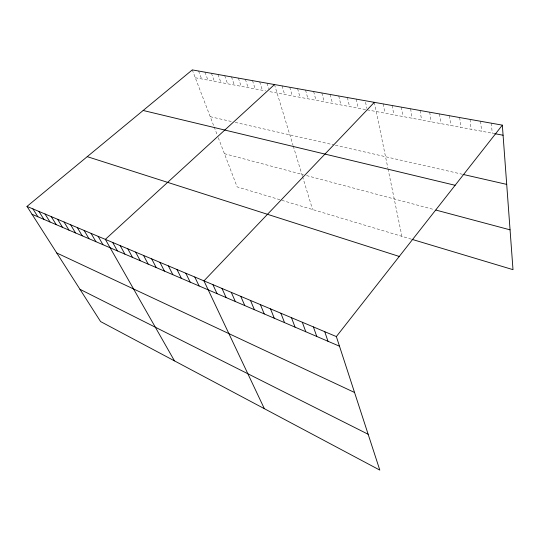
<?xml version="1.0" encoding="UTF-8"?>
<svg xmlns="http://www.w3.org/2000/svg" width="540" height="540" viewBox="0 0 540 540"><rect width="100%" height="100%" fill="white"/><g stroke="black" fill="none" stroke-linecap="round" stroke-linejoin="round"><path stroke-width="0.41" stroke-dasharray="2.7 2.03" d="M195.298 77.753L265.619 90.889M365.546 109.546L269.669 91.645L268.954 89.35M367.16 109.85L493.776 133.495M210.222 116.674L231.235 121.473M235.224 122.384L333.794 144.895M335.374 145.253L462.517 174.299M224.404 153.664L303.426 174.737M306.572 175.574L434.383 209.662M411.298 239.146L237.141 186.887L217.748 136.303M192.287 69.903L213.867 126.191M214.171 126.974L217.458 135.54M198.585 71.03L201.562 78.921M204.971 72.164L207.92 80.109M211.451 73.319L214.373 81.317M218.032 74.493L220.921 82.539M224.714 75.681L227.57 83.781M231.498 76.889L234.32 85.043M238.383 78.118L241.171 86.319M245.383 79.367L248.13 87.622M252.491 80.629L255.197 88.938M259.706 81.918L262.379 90.281M267.043 83.228L268.718 88.58M274.496 84.551L293.045 145.409M293.274 146.151L302.319 175.838M302.549 176.594L312.586 209.527M282.076 85.901L284.607 94.433M289.771 87.278L292.262 95.864M297.601 88.668L300.038 97.315M305.552 90.086L307.942 98.793M313.646 91.53L315.981 100.292M321.874 92.995L324.155 101.817M330.244 94.486L332.465 103.37M338.756 95.999L340.916 104.949M347.416 97.544L349.515 106.556M356.231 99.117L358.263 108.189M365.526 102.236L366.836 108.324M374.328 102.337L387.862 168.041M388.024 168.845L401.922 236.331M383.164 103.916L384.986 113.177M392.148 105.516L393.903 114.844M401.294 107.143L402.968 116.532M410.596 108.803L412.195 118.26M420.066 110.491L421.585 120.015M429.705 112.205L431.143 121.797M439.519 113.954L440.87 123.613M449.51 115.736L450.765 125.462M459.689 117.544L460.85 127.346M470.05 119.394L471.116 129.263M480.614 121.277L481.572 131.213M491.373 123.194L492.224 133.205"/><path stroke-width="0.81" d="M336.353 336.575L502.335 125.145L192.287 69.903L27 206.408L100.582 321.57L379.809 470.097L336.353 336.575L27 206.408M374.328 102.337L203.965 280.868L264.35 408.679M274.496 84.551L105.347 239.369L174.481 360.875M494.552 133.637L503.077 135.23M463.32 174.481L506.709 184.39M143.161 110.477L455.119 185.294M435.949 210.08L510.064 229.844M412.088 239.382L513 269.663L502.335 125.145M87.251 156.654L399.256 256.453M32.029 214.272L339.491 346.207M56.754 252.976L354.55 392.486M79.974 289.312L368.152 434.268M32.906 208.892L37.922 216.803M38.92 211.424L43.922 219.375M45.036 213.995L50.024 221.994M51.26 216.614L56.234 224.66M57.598 219.281L62.552 227.374M64.051 221.994L68.985 230.135M70.619 224.762L75.533 232.943M77.308 227.576L82.202 235.804M84.125 230.445L88.992 238.721M91.064 233.361L95.911 241.684M98.138 236.338L102.958 244.708M112.691 242.46L117.45 250.931M120.184 245.612L124.909 254.131M127.818 248.825L132.509 257.391M135.608 252.106L140.265 260.719M143.552 255.447L148.169 264.107M151.659 258.856L156.229 267.57M159.928 262.339L164.457 271.1M168.372 265.889L172.854 274.705M176.992 269.521L181.42 278.377M185.794 273.22L190.168 282.137M194.778 277L199.098 285.964M212.882 284.621L217.08 293.679M221.987 288.448L226.118 297.56M231.282 292.363L235.346 301.523M240.779 296.359L244.775 305.566M250.479 300.443L254.401 309.697M260.395 304.614L264.229 313.916M270.526 308.873L274.279 318.229M280.881 313.234L284.546 322.637M291.478 317.689L295.049 327.139M302.312 322.252L305.782 331.742M313.396 326.916L316.764 336.454M324.743 331.688L327.996 341.28"/></g></svg>
